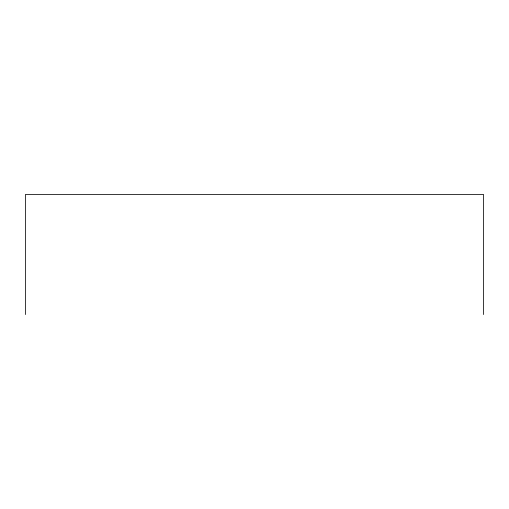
<?xml version="1.0" encoding="UTF-8"?>
<svg xmlns="http://www.w3.org/2000/svg" width="509" height="509" viewBox="0 0 509 509"><rect width="100%" height="100%" fill="white"/><g stroke="black" fill="none" stroke-linecap="round" stroke-linejoin="round"><path stroke-width="0.76" d="M483.55 314.537L483.55 194.463L25.45 194.463L25.45 314.537"/></g></svg>
